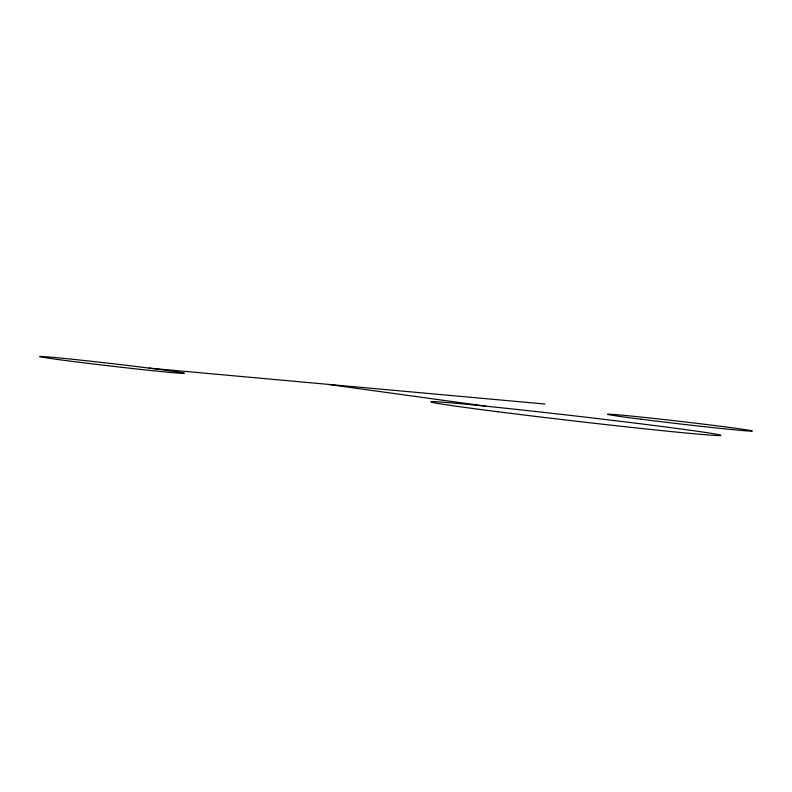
<?xml version="1.0" encoding="UTF-8"?>
<svg xmlns="http://www.w3.org/2000/svg" width="792" height="792" viewBox="0 0 792 792"><rect width="100%" height="100%" fill="white"/><g stroke="black" fill="none" stroke-linecap="round" stroke-linejoin="round"><path stroke-width="1.19" d="M149.094 368.132L545.005 404.029M328.512 384.466L485.981 406.197M498.049 411.761A145.876 2.544 6.6 0 0 720.73 435.471A145.876 2.544 6.6 0 0 509.098 408.603A145.876 2.544 6.6 0 0 498.049 411.761M641.015 419.225A72.933 1.277 6.6 0 0 752.36 431.076A72.933 1.277 6.6 0 0 646.549 417.641A72.933 1.277 6.6 0 0 641.015 419.225M73.072 361.489A72.933 1.277 6.6 0 0 184.407 373.339A72.933 1.277 6.6 0 0 78.596 359.905A72.933 1.277 6.6 0 0 73.072 361.489"/></g></svg>
